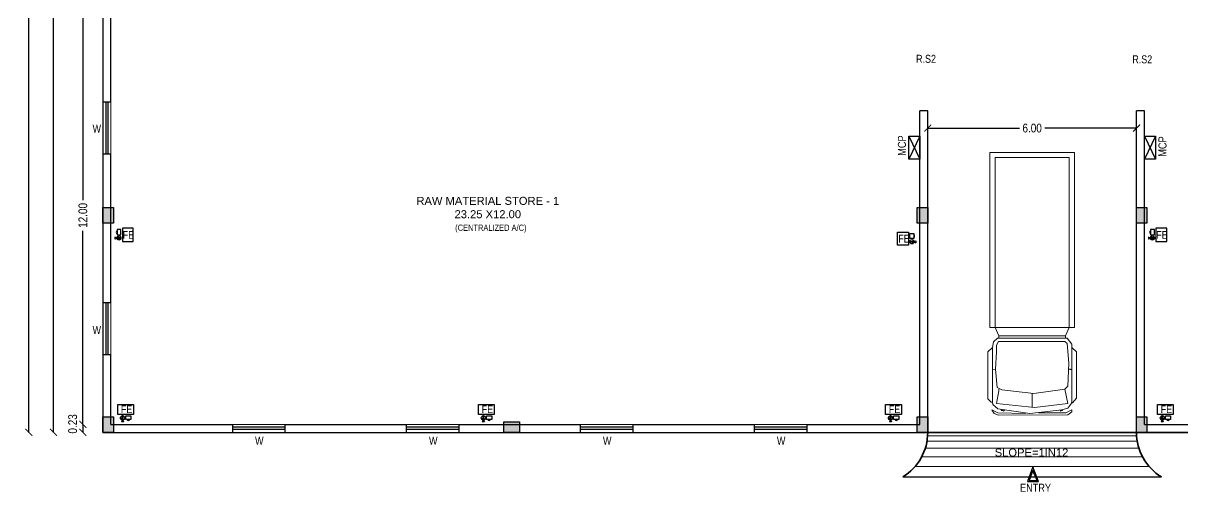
# Model space of a CAD drawing. Header units: metres. Extents: x -488 to 4759, y 38 to 2071.
# Drawn here: x 1116.38 to 1149.71, y 115.7 to 129.15 of the extents above; entities that cross this region are included whole.
import ezdxf

# ---------------------------------------------------------------- set-up
doc = ezdxf.new("R2010")
doc.units = ezdxf.units.M
doc.header["$MEASUREMENT"] = 0
doc.linetypes.add('HIDDEN', pattern=[0.375, 0.25, -0.125])
doc.linetypes.add('HIDDEN2', pattern=[0.1875, 0.125, -0.0625])
for name, color, linetype in [('0 @ 1', 7, 'Continuous'), ('BLK_1_DA_RAMP_1', 1, 'Continuous'), ('BLK_1_FLR_0_EXIT_WIDTH_DOOR', 2, 'Continuous'), ('BLK_1_FLR_0_EXIT_WIDTH_DOOR @ 1', 2, 'Continuous')]:
    doc.layers.add(name, color=color, linetype=linetype)
doc.layers.add('BLK_1_COVERED_AREA', color=44, linetype='Continuous', plot=False)
doc.layers.add('BLK_1_FLR_0_BLT_UP_AREA', color=1, linetype='Continuous', plot=False)
doc.layers.add('Human', color=197, linetype='Continuous', lineweight=5)
doc.styles.add('2', font='swissc.ttf', dxfattribs={"height": 0.23})
doc.styles.add('CODE', font='swissc.ttf', dxfattribs={"height": 0.25})
doc.styles.add('sa1', font='', dxfattribs={"height": 72})
doc.styles.add('SH', font='swissc.ttf', dxfattribs={"height": 10})
doc.styles.get("Standard").update_dxf_attribs({"font": 'arial.ttf', "height": 0.23})
doc.styles.add('SUBBU3', font='swissl.ttf', dxfattribs={"width": 0.8})
doc.styles.get('sa1').set_extended_font_data('Abadi MT Condensed Light')
doc.dimstyles.new('OUTER', dxfattribs={"dimscale": 0, "dimtxt": 0.3, "dimasz": 0.18, "dimexe": 0.18, "dimexo": 0.0625, "dimgap": 0.09, "dimtad": 0, "dimzin": 0, "dimdsep": 46, "dimtxsty": 'CODE', "dimcen": 0.09, "dimse1": 1, "dimse2": 1, "dimclrd": 8, "dimclrt": 1, "dimadec": 0, "dimazin": 0, "dimtfac": 1, "dimtofl": 0, "dimtmove": 0, "dimatfit": 3, "dimfxl": 0, "dimtolj": 1, "dimtzin": 0, "dimarcsym": 0})

# ---------------------------------------------------------------- blocks, each defined once
blk = doc.blocks.new('4t33vrvc')
at = {"layer": 'Human', "color": 36}
for p, q in [((281958.3, 29384.4), (281958.3, 29381.7)), ((282033.5, 29384.4), (282033.5, 29381.7))]:
    blk.add_line(p, q, dxfattribs=at)
for points in [[(282043.9, 29393.8), (282043.9, 29585.8), (282043.9, 29591.8), (281947.9, 29591.8), (281947.9, 29585.8), (281947.9, 29393.8)], [(282037.9, 29585.8), (282037.9, 29393.8), (282033.5, 29384.4), (281958.3, 29384.4), (281953.9, 29393.8), (281953.9, 29585.8)]]:
    blk.add_lwpolyline(points, close=True, dxfattribs=at)
for points in [[(281950.9, 29371, 0), (281945.5, 29366.3, 0), (281945.5, 29313.9, 0), (281950.2, 29308.6, 0), (281950.9, 29308.6, 0), (281951.6, 29308.6, 0)], [(282040.8, 29371, 0), (282040.8, 29309.3, 0), (282042.2, 29309.3, 0), (282046.2, 29313.3, 0), (282046.2, 29366.3, 0), (282040.8, 29371, 0), (282039.5, 29377.7, 0), (282035.2, 29381.7, 0), (281956.3, 29381.7, 0), (281950.9, 29375, 0), (281950.9, 29308.6, 0), (281955.6, 29302.5, 0), (281962.3, 29300.5, 0), (281998.6, 29296.5, 0), (282034.8, 29301.9, 0), (282040.2, 29306.6, 0), (282040.8, 29309.3, 0)], [(282040.8, 29346.2, 0), (282037.5, 29346.8, 0), (282035.5, 29326, 0), (282030.1, 29323.3, 0), (281993.9, 29319.3, 0), (281959, 29324, 0), (281955.6, 29327.4, 0), (281954.3, 29353.5, 0), (281956.3, 29375.7, 0), (281959, 29377.8, 0), (282034.1, 29377.8, 0), (282036.1, 29373.7, 0), (282036.1, 29366.3, 0), (282037.5, 29346.8, 0)], [(281954.3, 29346.8, 0), (281952.9, 29346.8, 0), (281952.3, 29346.2, 0), (281950.9, 29346.2, 0)], [(282033.5, 29324, 0), (282033.5, 29322, 0), (282036.1, 29307.9, 0), (281993.2, 29303.2, 0), (281955.6, 29307.9, 0), (281959, 29324, 0)], [(281995.9, 29319.3, 0), (281995.9, 29303.2, 0)], [(282003.3, 29297.2, 0), (282003.3, 29296.5, 0), (282034.8, 29297.2, 0), (282041.5, 29300.5, 0), (282038.8, 29296.5, 0), (282034.1, 29294.5, 0), (281955.6, 29295.2, 0), (281950.9, 29298.5, 0), (281950.9, 29300.5, 0), (281957.6, 29297.2, 0), (281988.5, 29297.2, 0)], [(281964.3, 29300.5, 0), (281964.3, 29299.9, 0), (281963.7, 29299.2, 0), (281963, 29299.9, 0), (281961.7, 29299.9, 0), (281961, 29300.5, 0), (281961, 29301.2, 0)], [(282030.8, 29301.2, 0), (282030.8, 29300.5, 0), (282030.1, 29299.9, 0), (282028.8, 29299.9, 0), (282028.1, 29299.2, 0), (282027.4, 29299.9, 0), (282027.4, 29300.5, 0)]]:
    blk.add_polyline3d(points, dxfattribs=at)
blk = doc.blocks.new('_ArchTick')
at = {"const_width": 0.15}
blk.add_lwpolyline([(-0.5, -0.5), (0.5, 0.5)], dxfattribs=at)
blk = doc.blocks.new('*D71')
at = {"color": 0, "lineweight": -2}
for p, q in [((1118.092, 129.632), (1118.092, 124.074)), ((1118.092, 117.632), (1118.092, 123.189))]:
    blk.add_line(p, q, dxfattribs=at)
at = {"layer": 'Defpoints', "color": 0, "lineweight": -2}
for p in [(1119.827, 129.632), (1118.092, 117.632), (1119.776, 117.632)]:
    blk.add_point(p, dxfattribs=at)
at = {"color": 0, "lineweight": -2, "xscale": 0.2, "yscale": 0.2, "zscale": 0.2}
for p, rotation in [((1118.092, 129.632), 90), ((1118.092, 117.632), 270)]:
    blk.add_blockref('_ArchTick', p, dxfattribs=dict(at, rotation=rotation))
at = {"color": 0, "lineweight": -2, "insert": (1118.092, 123.632), "char_height": 0.25, "attachment_point": 5, "rotation": 90, "style": 'CODE'}
blk.add_mtext('\\A1;12.00', dxfattribs=at)
blk = doc.blocks.new('*D72')
at = {"color": 0, "lineweight": -2}
blk.add_line((1118.092, 117.632), (1118.092, 117.402), dxfattribs=at)
at = {"layer": 'Defpoints', "color": 0, "lineweight": -2}
for p in [(1118.092, 117.402), (1119.776, 117.632), (1119.776, 117.402)]:
    blk.add_point(p, dxfattribs=at)
at = {"color": 0, "lineweight": -2, "xscale": 0.2, "yscale": 0.2, "zscale": 0.2}
for p, rotation in [((1118.092, 117.632), 90), ((1118.092, 117.402), 270)]:
    blk.add_blockref('_ArchTick', p, dxfattribs=dict(at, rotation=rotation))
at = {"color": 0, "lineweight": -2, "insert": (1117.798, 117.645), "char_height": 0.25, "attachment_point": 5, "rotation": 90, "style": 'CODE'}
blk.add_mtext('\\A1;0.23', dxfattribs=at)
blk = doc.blocks.new('*D74')
at = {"color": 0, "lineweight": -2}
for p, q in [((1117.25, 154.192), (1117.25, 136.245)), ((1117.25, 117.402), (1117.25, 135.348))]:
    blk.add_line(p, q, dxfattribs=at)
at = {"layer": 'Defpoints', "color": 0, "lineweight": -2}
for p in [(1117.25, 154.192), (1118.667, 154.192), (1118.667, 117.402)]:
    blk.add_point(p, dxfattribs=at)
at = {"color": 0, "lineweight": -2, "xscale": 0.2, "yscale": 0.2, "zscale": 0.2}
for p, rotation in [((1117.25, 154.192), 90), ((1117.25, 117.402), 270)]:
    blk.add_blockref('_ArchTick', p, dxfattribs=dict(at, rotation=rotation))
at = {"color": 0, "lineweight": -2, "insert": (1117.25, 135.797), "char_height": 0.25, "attachment_point": 5, "rotation": 90, "style": 'CODE'}
blk.add_mtext('\\A1;36.79', dxfattribs=at)
blk = doc.blocks.new('*D77')
at = {"color": 0, "lineweight": -2}
for p, q in [((1116.54, 180.302), (1116.54, 149.301)), ((1116.54, 117.402), (1116.54, 148.402))]:
    blk.add_line(p, q, dxfattribs=at)
at = {"layer": 'Defpoints', "color": 0, "lineweight": -2}
for p in [(1116.54, 180.302), (1118.669, 180.302), (1118.669, 117.402)]:
    blk.add_point(p, dxfattribs=at)
at = {"color": 0, "lineweight": -2, "xscale": 0.2, "yscale": 0.2, "zscale": 0.2}
for p, rotation in [((1116.54, 180.302), 90), ((1116.54, 117.402), 270)]:
    blk.add_blockref('_ArchTick', p, dxfattribs=dict(at, rotation=rotation))
at = {"color": 0, "lineweight": -2, "insert": (1116.54, 148.852), "char_height": 0.25, "attachment_point": 5, "rotation": 90, "style": 'CODE'}
blk.add_mtext('\\A1;{\\fSwis721 Cn BT|b1|i0|c0|p34;62.90}', dxfattribs=at)
blk = doc.blocks.new('rghfhgh')
at = {"color": 0, "lineweight": 30}
for p, q in [((15101.258, 2367.909), (15101.258, 2367.846)), ((15101.274, 2367.909), (15101.274, 2367.846)), ((15101.258, 2367.846), (15101.236, 2367.801)), ((15101.274, 2367.846), (15101.296, 2367.801))]:
    blk.add_line(p, q, dxfattribs=at)
at = {"color": 0, "lineweight": 30, "ltscale": 0.1}
blk.add_line((15101.296, 2367.801), (15101.236, 2367.801), dxfattribs=at)
blk.add_lwpolyline([(15101.129, 2368.303), (15101.581, 2368.303), (15101.581, 2368.016), (15101.129, 2368.016)], close=True, dxfattribs=at)
at = {"color": 0, "lineweight": 30}
for points in [[(15101.281, 2367.879), (15101.252, 2367.879), (15101.252, 2367.909), (15101.281, 2367.909)], [(15101.274, 2367.909), (15101.258, 2367.909), (15101.258, 2367.985), (15101.274, 2367.985)], [(15101.359, 2367.974), (15101.507, 2367.974), (15101.507, 2367.864), (15101.359, 2367.864)]]:
    blk.add_lwpolyline(points, close=True, dxfattribs=at)
blk.add_circle((15101.269, 2367.915), 0.0611, dxfattribs=at)
blk.add_arc((15101.434, 2367.883), 0.0446, 204.8747, 335.1253, dxfattribs=at)
at = {"color": 0, "lineweight": 30, "style": 'SH'}
blk.add_text('FE', height=0.2239, dxfattribs=at).set_placement((15101.221, 2368.05))
blk = doc.blocks.new('FDGDFG')
at = {"color": 0, "lineweight": 30}
for p, q in [((15762.51, 2224.136), (15762.465, 2224.158)), ((15762.51, 2224.12), (15762.465, 2224.098)), ((15762.573, 2224.136), (15762.51, 2224.136)), ((15762.573, 2224.12), (15762.51, 2224.12))]:
    blk.add_line(p, q, dxfattribs=at)
at = {"color": 0, "lineweight": 30, "ltscale": 0.1}
blk.add_line((15762.465, 2224.158), (15762.465, 2224.098), dxfattribs=at)
at = {"color": 0, "lineweight": 30}
for points in [[(15762.638, 2224.221), (15762.638, 2224.37), (15762.528, 2224.37), (15762.528, 2224.221)], [(15762.543, 2224.143), (15762.543, 2224.114), (15762.573, 2224.114), (15762.573, 2224.143)], [(15762.573, 2224.136), (15762.573, 2224.12), (15762.649, 2224.12), (15762.649, 2224.136)]]:
    blk.add_lwpolyline(points, close=True, dxfattribs=at)
at = {"color": 0, "lineweight": 30, "ltscale": 0.1}
blk.add_lwpolyline([(15762.99, 2224.034), (15762.99, 2224.409), (15762.68, 2224.409), (15762.68, 2224.034)], close=True, dxfattribs=at)
at = {"color": 0, "lineweight": 30}
blk.add_circle((15762.579, 2224.131), 0.0611, dxfattribs=at)
blk.add_arc((15762.547, 2224.296), 0.0446, 114.8747, 245.1253, dxfattribs=at)
at = {"color": 0, "lineweight": 30, "style": 'SH'}
blk.add_text('FE', height=0.2239, dxfattribs=at).set_placement((15762.69, 2224.108))
blk = doc.blocks.new('DFFDG')
at = {"color": 0, "lineweight": 30}
for p, q in [((15832.582, 2250.053), (15832.645, 2250.053)), ((15832.582, 2250.037), (15832.645, 2250.037)), ((15832.645, 2250.053), (15832.69, 2250.075)), ((15832.645, 2250.037), (15832.69, 2250.015))]:
    blk.add_line(p, q, dxfattribs=at)
at = {"color": 0, "lineweight": 30, "ltscale": 0.1}
blk.add_line((15832.69, 2250.075), (15832.69, 2250.015), dxfattribs=at)
blk.add_lwpolyline([(15832.166, 2249.95), (15832.166, 2250.325), (15832.475, 2250.325), (15832.475, 2249.95)], close=True, dxfattribs=at)
at = {"color": 0, "lineweight": 30}
for points in [[(15832.517, 2250.138), (15832.517, 2250.286), (15832.628, 2250.286), (15832.628, 2250.138)], [(15832.582, 2250.053), (15832.582, 2250.037), (15832.507, 2250.037), (15832.507, 2250.053)], [(15832.613, 2250.059), (15832.613, 2250.03), (15832.582, 2250.03), (15832.582, 2250.059)]]:
    blk.add_lwpolyline(points, close=True, dxfattribs=at)
blk.add_circle((15832.577, 2250.047), 0.0611, dxfattribs=at)
blk.add_arc((15832.609, 2250.213), 0.0446, 294.8747, 65.1253, dxfattribs=at)
at = {"color": 0, "lineweight": 30, "style": 'SH'}
blk.add_text('FE', height=0.2239, dxfattribs=at).set_placement((15832.185, 2250.024))
blk = doc.blocks.new('*D67')
at = {"layer": 'BLK_1_FLR_0_EXIT_WIDTH_DOOR', "color": 0, "lineweight": -2}
for p, q in [((1142.377, 126.139), (1145.013, 126.139)), ((1148.377, 126.139), (1145.742, 126.139))]:
    blk.add_line(p, q, dxfattribs=at)
at = {"layer": 'Defpoints', "color": 0, "lineweight": -2}
for p in [(1148.377, 126.139), (1142.377, 117.632), (1148.377, 117.632)]:
    blk.add_point(p, dxfattribs=at)
at = {"layer": 'BLK_1_FLR_0_EXIT_WIDTH_DOOR', "color": 0, "lineweight": -2, "xscale": 0.2, "yscale": 0.2, "zscale": 0.2, "rotation": 180}
blk.add_blockref('_ArchTick', (1142.377, 126.139), dxfattribs=at)
at = {"layer": 'BLK_1_FLR_0_EXIT_WIDTH_DOOR', "color": 0, "lineweight": -2, "xscale": 0.2, "yscale": 0.2, "zscale": 0.2}
blk.add_blockref('_ArchTick', (1148.377, 126.139), dxfattribs=at)
at = {"layer": 'BLK_1_FLR_0_EXIT_WIDTH_DOOR', "color": 0, "lineweight": -2, "insert": (1145.377, 126.139), "char_height": 0.25, "attachment_point": 5, "style": 'CODE'}
blk.add_mtext('\\A1;6.00', dxfattribs=at)

msp = doc.modelspace()

# ---------------------------------------------------------------- hatches: boundary and pattern name
at = {"lineweight": 30}
h = msp.add_hatch(color=256, dxfattribs=at)
h.dxf.hatch_style = 1
h.paths.add_polyline_path([(1118.66717, 123.85657), (1118.66717, 123.40657), (1118.96717, 123.40657), (1118.96717, 123.85657)])
h = msp.add_hatch(color=256, dxfattribs=at)
h.dxf.hatch_style = 1
h.paths.add_polyline_path([(1142.07717, 123.85657), (1142.07717, 123.40657), (1142.37717, 123.40657), (1142.37717, 123.85657)])
h = msp.add_hatch(color=256, dxfattribs=at)
h.dxf.hatch_style = 1
h.paths.add_polyline_path([(1148.37717, 123.85657), (1148.37717, 123.40657), (1148.67717, 123.40657), (1148.67717, 123.85657)])
h = msp.add_hatch(color=256, dxfattribs=at)
h.dxf.hatch_style = 1
h.paths.add_polyline_path([(1118.66717, 117.85157), (1118.66717, 117.40157), (1118.96717, 117.40157), (1118.96717, 117.85157)])
h = msp.add_hatch(color=256, dxfattribs=at)
h.dxf.hatch_style = 1
h.paths.add_polyline_path([(1130.18972, 117.40157), (1130.63972, 117.40157), (1130.63972, 117.70157), (1130.18972, 117.70157)])
h = msp.add_hatch(color=256, dxfattribs=at)
h.dxf.hatch_style = 1
h.paths.add_polyline_path([(1142.07717, 117.85157), (1142.07717, 117.40157), (1142.37717, 117.40157), (1142.37717, 117.85157)])
h = msp.add_hatch(color=256, dxfattribs=at)
h.dxf.hatch_style = 1
h.paths.add_polyline_path([(1148.37717, 117.85157), (1148.37717, 117.40157), (1148.67717, 117.40157), (1148.67717, 117.85157)])

# ---------------------------------------------------------------- linework, layer by layer
for p, q in [((1118.66717, 131.11157), (1118.66717, 126.89234)), ((1118.89717, 126.89234), (1118.89717, 129.63157)), ((1118.66717, 126.89234), (1118.89717, 126.89234)), ((1118.75217, 126.89234), (1118.75217, 125.39234)), ((1118.81217, 126.89234), (1118.81217, 125.39234)), ((1142.14717, 117.63157), (1142.14717, 126.63157)), ((1142.37717, 126.63157), (1142.14717, 126.63157)), ((1142.37717, 117.40157), (1142.37717, 126.63157)), ((1148.37717, 117.40157), (1148.37717, 126.63157)), ((1148.60717, 126.63157), (1148.37717, 126.63157)), ((1148.60717, 117.63157), (1148.60717, 126.63157)), ((1118.66717, 125.39234), (1118.66717, 121.13157)), ((1118.89717, 125.39234), (1118.66717, 125.39234)), ((1118.89717, 121.13157), (1118.89717, 125.39234)), ((1118.66717, 121.13157), (1118.89717, 121.13157)), ((1118.75217, 121.13157), (1118.75217, 119.63157)), ((1118.81217, 121.13157), (1118.81217, 119.63157)), ((1118.66717, 119.63157), (1118.66717, 117.40157)), ((1118.89717, 119.63157), (1118.66717, 119.63157)), ((1118.89717, 117.63157), (1118.89717, 119.63157)), ((1118.66857, 117.40157), (1122.39717, 117.40157)), ((1118.89717, 117.63157), (1122.39717, 117.63157)), ((1122.39717, 117.40157), (1122.39717, 117.63157)), ((1123.89717, 117.54657), (1122.39717, 117.54657)), ((1123.89717, 117.48657), (1122.39717, 117.48657)), ((1123.89717, 117.63157), (1127.39717, 117.63157)), ((1123.89717, 117.63157), (1123.89717, 117.40157)), ((1123.89717, 117.40157), (1127.39717, 117.40157)), ((1127.39717, 117.40157), (1127.39717, 117.63157)), ((1128.89717, 117.54657), (1127.39717, 117.54657)), ((1128.89717, 117.48657), (1127.39717, 117.48657)), ((1128.89717, 117.63157), (1132.39717, 117.63157)), ((1128.89717, 117.63157), (1128.89717, 117.40157)), ((1128.89717, 117.40157), (1132.39717, 117.40157)), ((1132.39717, 117.40157), (1132.39717, 117.63157)), ((1133.89717, 117.54657), (1132.39717, 117.54657)), ((1133.89717, 117.48657), (1132.39717, 117.48657)), ((1133.89717, 117.63157), (1137.39717, 117.63157)), ((1133.89717, 117.63157), (1133.89717, 117.40157)), ((1133.89717, 117.40157), (1137.39717, 117.40157)), ((1137.39717, 117.40157), (1137.39717, 117.63157)), ((1138.89717, 117.54657), (1137.39717, 117.54657)), ((1138.89717, 117.48657), (1137.39717, 117.48657)), ((1138.89717, 117.63157), (1142.14717, 117.63157)), ((1138.89717, 117.63157), (1138.89717, 117.40157)), ((1138.89717, 117.40157), (1142.37717, 117.40157)), ((1152.85717, 117.40157), (1148.37717, 117.40157)), ((1148.60717, 117.63157), (1152.85717, 117.63157))]:
    msp.add_line(p, q)
at = {"lineweight": 13}
for p, q in [((1118.66717, 126.89234), (1118.66717, 125.39234)), ((1118.89717, 126.89234), (1118.89717, 125.39234)), ((1118.66717, 121.13157), (1118.66717, 119.63157)), ((1118.89717, 121.13157), (1118.89717, 119.63157)), ((1123.89717, 117.63157), (1122.39717, 117.63157)), ((1123.89717, 117.40157), (1122.39717, 117.40157)), ((1128.89717, 117.63157), (1127.39717, 117.63157)), ((1128.89717, 117.40157), (1127.39717, 117.40157)), ((1133.89717, 117.63157), (1132.39717, 117.63157)), ((1133.89717, 117.40157), (1132.39717, 117.40157)), ((1138.89717, 117.63157), (1137.39717, 117.63157)), ((1138.89717, 117.40157), (1137.39717, 117.40157))]:
    msp.add_line(p, q, dxfattribs=at)
at = {"lineweight": 30, "ltscale": 0.25}
for p, q in [((1142.14717, 125.90998), (1141.83542, 125.25084)), ((1141.83542, 125.90998), (1142.14717, 125.25084)), ((1148.91891, 125.90998), (1148.60717, 125.25084)), ((1148.60717, 125.90998), (1148.91891, 125.25084))]:
    msp.add_line(p, q, dxfattribs=at)
at = {"linetype": 'HIDDEN', "lineweight": 18, "ltscale": 200}
for p, q in [((1142.37717, 117.40157), (1148.37717, 117.40157)), ((1142.35619, 117.15157), (1148.37717, 117.15157)), ((1142.37717, 117.30157), (1148.37717, 117.30157)), ((1142.20382, 116.70157), (1148.55052, 116.70157)), ((1142.30808, 116.95157), (1148.44626, 116.95157)), ((1142.01186, 116.42157), (1148.74064, 116.42157)), ((1141.6583, 116.12157), (1149.09512, 116.12157))]:
    msp.add_line(p, q, dxfattribs=at)
at = {"lineweight": -2}
msp.add_lwpolyline([(1192.31717, 180.30156), (1118.66717, 180.30156), (1118.66717, 117.40157), (1192.31717, 117.40157)], close=True, dxfattribs=at)
at = {"lineweight": 30, "ltscale": 0.25}
for points in [[(1141.83542, 125.25084), (1141.83542, 125.90998), (1142.14717, 125.90998), (1142.14717, 125.25084)], [(1148.60717, 125.25084), (1148.60717, 125.90998), (1148.91891, 125.90998), (1148.91891, 125.25084)]]:
    msp.add_lwpolyline(points, close=True, dxfattribs=at)
at = {"lineweight": 30}
for points in [[(1118.66717, 123.85657), (1118.96717, 123.85657), (1118.96717, 123.40657), (1118.66717, 123.40657)], [(1142.07717, 123.85657), (1142.37717, 123.85657), (1142.37717, 123.40657), (1142.07717, 123.40657)], [(1148.37717, 123.85657), (1148.67717, 123.85657), (1148.67717, 123.40657), (1148.37717, 123.40657)], [(1118.66717, 117.85157), (1118.96717, 117.85157), (1118.96717, 117.40157), (1118.66717, 117.40157)], [(1130.18972, 117.40157), (1130.18972, 117.70157), (1130.63972, 117.70157), (1130.63972, 117.40157)], [(1142.07717, 117.85157), (1142.37717, 117.85157), (1142.37717, 117.40157), (1142.07717, 117.40157)], [(1148.37717, 117.85157), (1148.67717, 117.85157), (1148.67717, 117.40157), (1148.37717, 117.40157)], [(1145.39906, 116.40878), (1145.39906, 116.40878), (1145.24485, 115.98815), (1145.5602, 115.98815)], [(1145.39637, 116.31058), (1145.28719, 116.01815), (1145.52023, 116.01815)]]:
    msp.add_lwpolyline(points, close=True, dxfattribs=at)
at = {"lineweight": 35}
for centre, start, end in [((1140.87717, 117.40157), 301.423906, 0), ((1149.87717, 117.40157), 180, 238.576094)]:
    msp.add_arc(centre, 1.5, start, end, dxfattribs=at)
at = {"layer": 'BLK_1_COVERED_AREA', "color": 45, "lineweight": 0}
msp.add_lwpolyline([(1192.31717, 180.30157), (1118.66717, 180.30157), (1118.66717, 117.40158), (1192.31717, 117.40158)], close=True, dxfattribs=at)
at = {"layer": 'BLK_1_DA_RAMP_1', "lineweight": -2}
msp.add_lwpolyline([(1142.37717, 117.40157, -0.26176596), (1141.6583, 116.12157), (1149.09512, 116.12157, -0.26130055), (1148.37717, 117.40157), (1142.37717, 117.40157)], format="xyb", close=True, dxfattribs=at)
at = {"layer": 'BLK_1_FLR_0_BLT_UP_AREA', "color": 45, "lineweight": 0}
msp.add_lwpolyline([(1192.31717, 180.30156), (1118.66717, 180.30156), (1118.66717, 117.40157), (1192.31717, 117.40157)], close=True, dxfattribs=at)

# ---------------------------------------------------------------- block references
at = {"lineweight": 13, "xscale": -0.0254, "yscale": 0.0254, "zscale": 0.0254}
msp.add_blockref('4t33vrvc', (8308.07237, -626.18882), dxfattribs=at)
at = {"lineweight": -2}
for name, p in [('FDGDFG', (-14643.45326, -2101.14695)), ('DFFDG', (-14690.65493, -2127.17082)), ('FDGDFG', (-14613.74559, -2101.14695)), ('rghfhgh', (-13982.03722, -2250.09703)), ('rghfhgh', (-13971.66462, -2250.09703)), ('rghfhgh', (-13959.96317, -2250.09703)), ('rghfhgh', (-13952.14934, -2250.09703))]:
    msp.add_blockref(name, p, dxfattribs=at)

# ---------------------------------------------------------------- texts
at = {"lineweight": 30, "style": '2'}
for p in [(1141.74927, 125.34427), (1149.2381, 125.31781)]:
    msp.add_text('MCP', height=0.23, rotation=90, dxfattribs=at).set_placement(p)
at = {"linetype": 'ByBlock', "lineweight": -3, "style": '2'}
msp.add_text('(CENTRALIZED A/C)', height=0.18, dxfattribs=at).set_placement((1128.79372, 123.18893))
at = {"lineweight": -2, "style": '2'}
msp.add_text('ENTRY', height=0.23, rotation=360, dxfattribs=at).set_placement((1145.02735, 115.69509))
at = {"ltscale": 3.5, "char_height": 0.23, "width": 5.9149746, "attachment_point": 2, "style": 'SUBBU3'}
for insert in [(1142.32742, 128.24383), (1148.54202, 128.22869)]:
    msp.add_mtext('{\\C252;R.S2}', dxfattribs=dict(at, insert=insert))
at = {"char_height": 0.23, "width": 0.2619959, "attachment_point": 1, "style": 'SUBBU3'}
for insert in [(1118.37118, 126.23789), (1118.3705, 120.455), (1123.04198, 117.2736), (1128.04198, 117.27359), (1133.04198, 117.27355), (1138.04198, 117.27359)]:
    msp.add_mtext('W', dxfattribs=dict(at, insert=insert))
at = {"linetype": 'HIDDEN2', "lineweight": 9, "ltscale": 10, "insert": (1129.73052, 124.16515), "char_height": 0.23, "width": 6.1715669, "attachment_point": 2, "style": 'sa1'}
msp.add_mtext('{\\fArial|b0|i0|c0|p34;\\C252;RAW MATERIAL STORE - 1\\P23.25 X12.00}', dxfattribs=at)
at = {"layer": 'BLK_1_DA_RAMP_1', "color": 1, "insert": (1146.4177, 116.70481), "char_height": 0.23, "attachment_point": 9}
msp.add_mtext('SLOPE=1IN12', dxfattribs=at)

# ---------------------------------------------------------------- dimensions: what is measured, and where the dimension line sits
at = {"layer": '0 @ 1', "lineweight": -2}
dim = msp.add_linear_dim(base=(1116.54009, 180.30157), p1=(1118.66857, 117.40157), p2=(1118.66857, 180.30157), angle=90, text='{\\fSwis721 Cn BT|b1|i0|c0|p34;<>}', dimstyle='OUTER', override={"dimscale": 1, "dimtxt": 0.25, "dimasz": 0.2, "dimblk": 'ArchTick', "dimclrd": 0, "dimclrt": 0, "dimtix": 0, "dimtofl": 0, "dimtmove": 0, "dimatfit": 3, "dimfxl": 25.4}, dxfattribs=at)
dim.commit()
dim.dimension.update_dxf_attribs({"geometry": '*D77', "text_midpoint": (1116.54009, 148.85157)})
for base, p1, p2, override, picture, middle in [((1117.25045, 154.19157), (1118.66717, 117.40157), (1118.66717, 154.19157), {"dimscale": 1, "dimtxt": 0.25, "dimasz": 0.2, "dimblk": 'ArchTick', "dimclrd": 0, "dimclrt": 0, "dimtix": 0, "dimtofl": 0, "dimtmove": 0, "dimatfit": 3, "dimfxl": 25.4}, '*D74', (1117.25045, 135.79657)), ((1118.09248, 117.63157), (1119.82713, 129.63157), (1119.77593, 117.63157), {"dimscale": 1, "dimtxt": 0.25, "dimasz": 0.2, "dimblk": 'ArchTick', "dimclrd": 0, "dimclrt": 0, "dimtix": 0, "dimtofl": 0, "dimtmove": 1, "dimatfit": 3, "dimfxl": 25.4}, '*D71', (1118.09248, 123.63157))]:
    dim = msp.add_linear_dim(base=base, p1=p1, p2=p2, angle=90, dimstyle='OUTER', override=override, dxfattribs=at)
    dim.commit()
    dim.dimension.update_dxf_attribs({"geometry": picture, "text_midpoint": middle})
dim = msp.add_linear_dim(base=(1118.09248, 117.40157), p1=(1119.77593, 117.63157), p2=(1119.77593, 117.40157), angle=90, dimstyle='OUTER', override={"dimscale": 1, "dimtxt": 0.25, "dimasz": 0.2, "dimblk": 'ArchTick', "dimclrd": 0, "dimclrt": 0, "dimtix": 0, "dimtofl": 0, "dimtmove": 1, "dimatfit": 3, "dimfxl": 25.4}, dxfattribs=at)
dim.commit()
dim.dimension.update_dxf_attribs({"geometry": '*D72', "text_midpoint": (1117.7984, 117.64456), "dimtype": 128})
at = {"layer": 'BLK_1_FLR_0_EXIT_WIDTH_DOOR @ 1', "color": 4, "lineweight": -2}
dim = msp.add_aligned_dim(p1=(1142.37717, 117.63157), p2=(1148.37717, 117.63157), distance=8.50765, dimstyle='OUTER', override={"dimscale": 1, "dimtxt": 0.25, "dimasz": 0.2, "dimblk": 'ArchTick', "dimclrd": 0, "dimclrt": 0, "dimtix": 0, "dimtofl": 0, "dimtmove": 0, "dimatfit": 3, "dimfxl": 0}, dxfattribs=at)
dim.commit()
dim.dimension.update_dxf_attribs({"geometry": '*D67', "text_midpoint": (1145.37717, 126.13922)})

doc.saveas('drawing.dxf')
